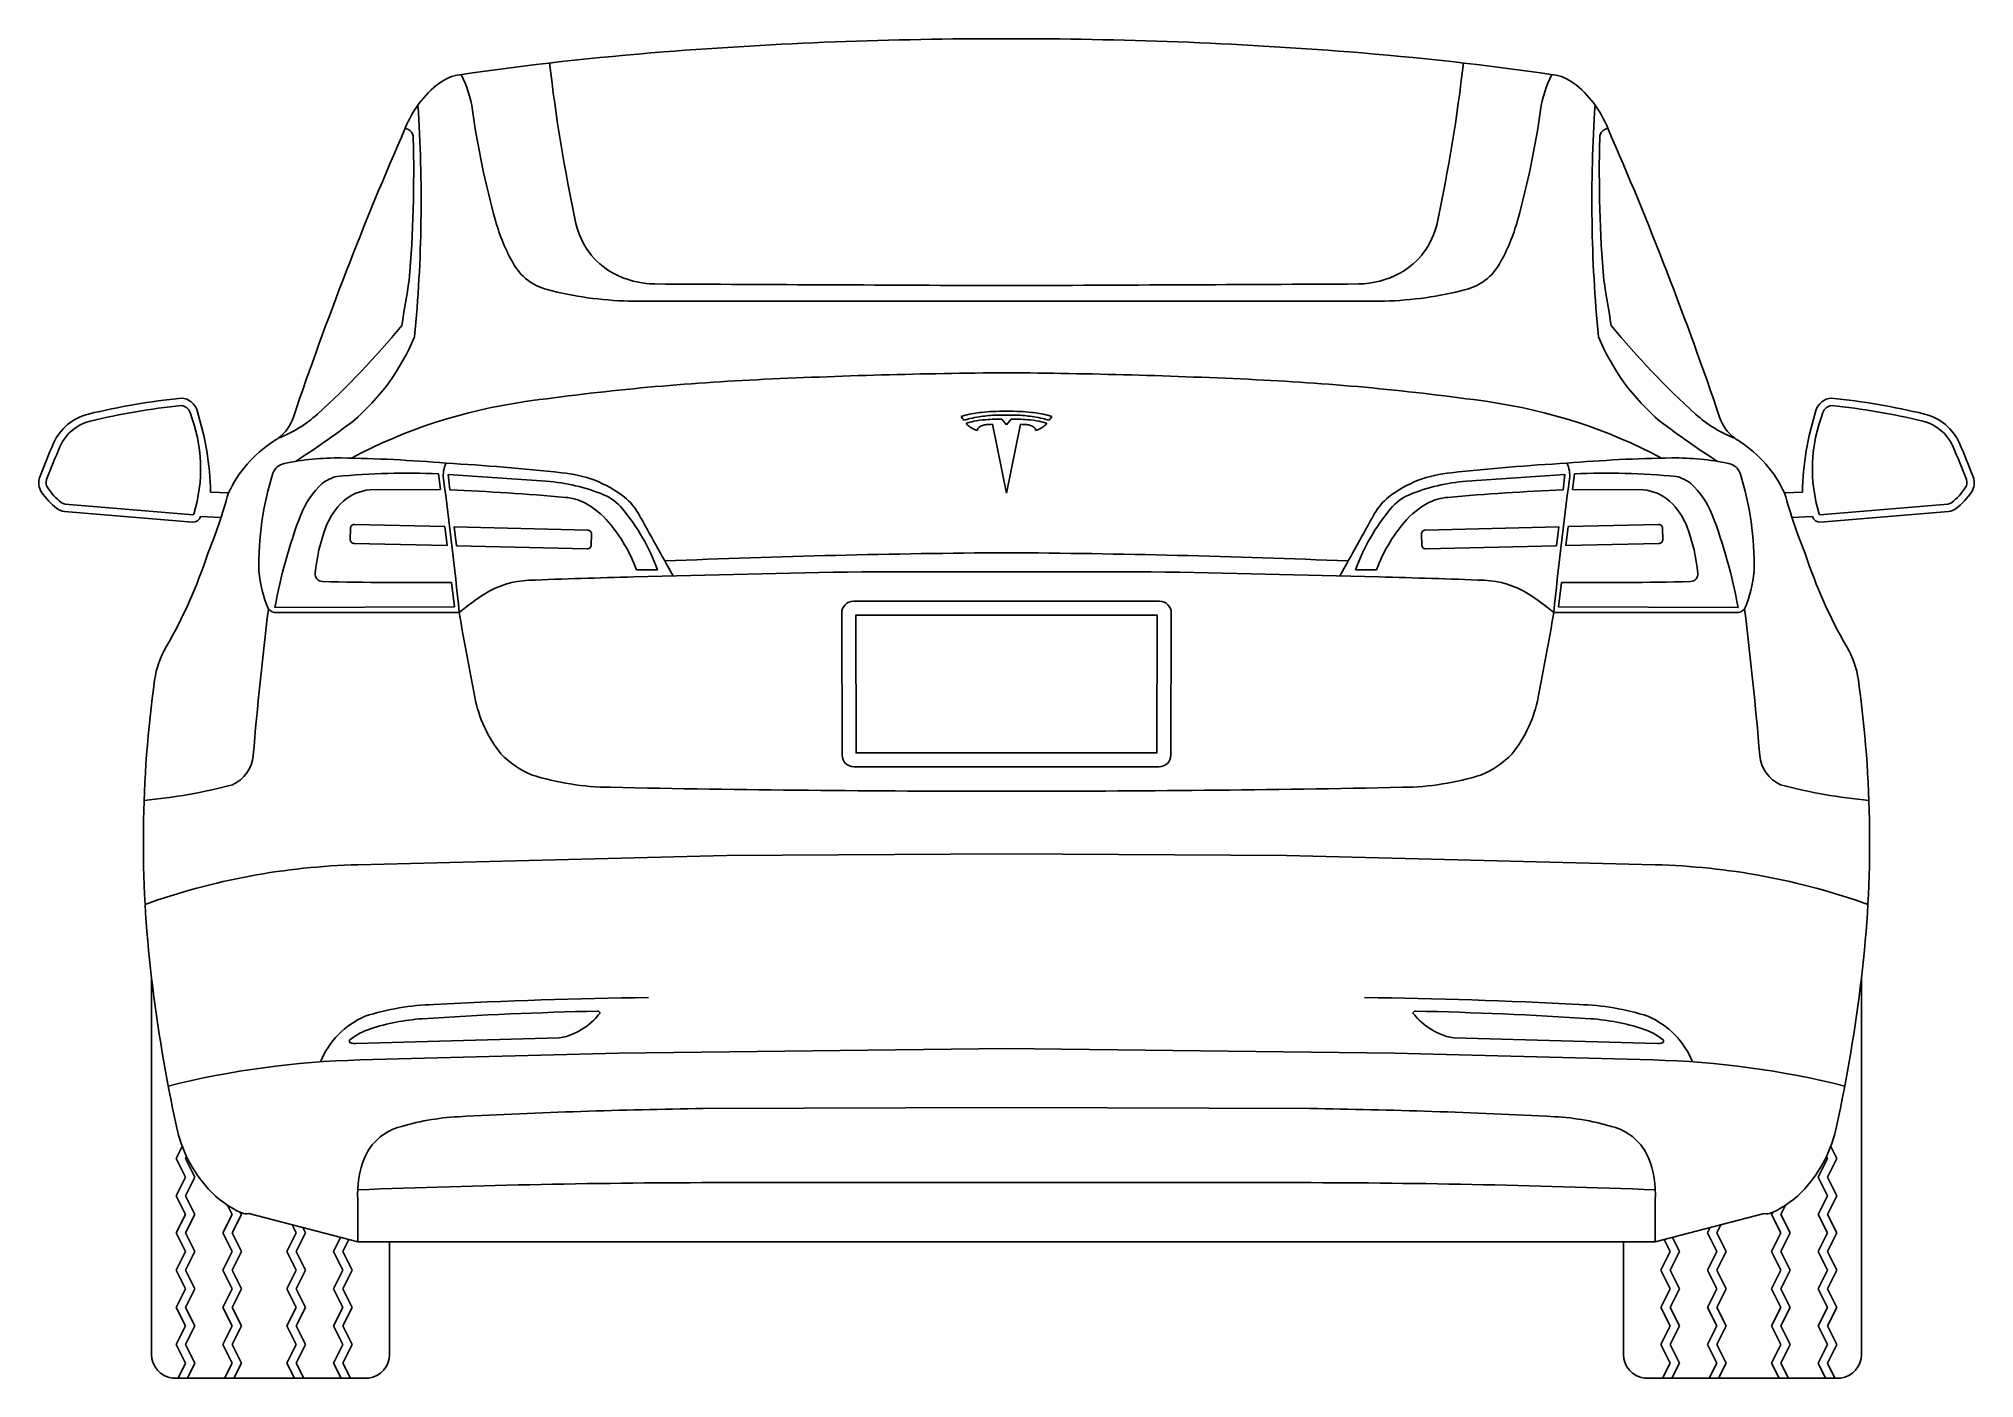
# Model space of a CAD drawing. Header units: millimetres. Extents: x -1041 to 1041, y 0 to 1441.
import ezdxf

# ---------------------------------------------------------------- set-up
doc = ezdxf.new("R2010")
doc.units = ezdxf.units.MM
doc.layers.add('ceco.net 438 - Tesla 3 rear view', color=7, linetype='Continuous')

msp = doc.modelspace()

# ---------------------------------------------------------------- linework, layer by layer
at = {"layer": 'ceco.net 438 - Tesla 3 rear view'}
for p, q in [((0, 952), (-15.1, 1026.2)), ((-5.2, 1031.7), (0, 1025.7)), ((5.2, 1031.7), (0, 1025.7)), ((0, 952), (15.1, 1026.2)), ((-611.1, 972.9), (-609.1, 956.2)), ((-601, 972.3), (-599, 955.8)), ((601, 972.3), (599, 955.8)), ((611.1, 972.9), (609.1, 956.2)), ((-604.3, 916.3), (-601.8, 895.9)), ((-594.2, 916.1), (-591.7, 895.6)), ((594.2, 916.1), (591.7, 895.6)), ((604.3, 916.3), (601.8, 895.9)), ((-597.1, 856.2), (-593.9, 829.8)), ((597.1, 856.2), (593.9, 829.8)), ((-893.4, 236.3), (-886.9, 249.4)), ((-883.4, 216.3), (-893.4, 236.3)), ((-883.4, 236.3), (-882.2, 238.6)), ((-873.4, 216.3), (-883.4, 236.3)), ((873.4, 216.3), (883.4, 236.3)), ((883.4, 236.3), (882.2, 238.6)), ((883.4, 216.3), (893.4, 236.3)), ((893.4, 236.3), (886.9, 249.4)), ((-893.4, 196.3), (-883.4, 216.3)), ((-883.4, 196.3), (-873.4, 216.3)), ((883.4, 196.3), (873.4, 216.3)), ((893.4, 196.3), (883.4, 216.3)), ((-883.4, 176.3), (-893.4, 196.3)), ((-873.4, 176.3), (-883.4, 196.3)), ((873.4, 176.3), (883.4, 196.3)), ((883.4, 176.3), (893.4, 196.3)), ((-893.4, 156.3), (-883.4, 176.3)), ((-883.4, 156.3), (-873.4, 176.3)), ((-843.4, 156.3), (-833.4, 176.3)), ((-833.4, 176.3), (-838.3, 186.1)), ((-833.4, 156.3), (-823.4, 176.3)), ((-823.4, 176.3), (-824.5, 178.5)), ((823.4, 176.3), (824.5, 178.5)), ((833.4, 156.3), (823.4, 176.3)), ((833.4, 176.3), (838.3, 186.1)), ((843.4, 156.3), (833.4, 176.3)), ((883.4, 156.3), (873.4, 176.3)), ((893.4, 156.3), (883.4, 176.3)), ((-883.4, 136.3), (-893.4, 156.3)), ((-873.4, 136.3), (-883.4, 156.3)), ((-833.4, 136.3), (-843.4, 156.3)), ((-823.4, 136.3), (-833.4, 156.3)), ((-774.3, 136.3), (-764.3, 156.3)), ((-764.3, 156.3), (-768.7, 165.1)), ((-764.3, 136.3), (-754.3, 156.3)), ((-754.3, 156.3), (-757.2, 162.1)), ((-724.3, 136.3), (-716.6, 151.6)), ((-714.3, 136.3), (-707.8, 149.3)), ((714.3, 136.3), (707.8, 149.3)), ((724.3, 136.3), (716.6, 151.6)), ((754.3, 156.3), (757.2, 162.1)), ((764.3, 136.3), (754.3, 156.3)), ((764.3, 156.3), (768.7, 165.1)), ((774.3, 136.3), (764.3, 156.3)), ((823.4, 136.3), (833.4, 156.3)), ((833.4, 136.3), (843.4, 156.3)), ((873.4, 136.3), (883.4, 156.3)), ((883.4, 136.3), (893.4, 156.3)), ((-893.4, 116.3), (-883.4, 136.3)), ((-883.4, 116.3), (-873.4, 136.3)), ((-843.4, 116.3), (-833.4, 136.3)), ((-833.4, 116.3), (-823.4, 136.3)), ((-764.3, 116.3), (-774.3, 136.3)), ((-754.3, 116.3), (-764.3, 136.3)), ((-714.3, 116.3), (-724.3, 136.3)), ((-704.3, 116.3), (-714.3, 136.3)), ((704.3, 116.3), (714.3, 136.3)), ((714.3, 116.3), (724.3, 136.3)), ((754.3, 116.3), (764.3, 136.3)), ((764.3, 116.3), (774.3, 136.3)), ((833.4, 116.3), (823.4, 136.3)), ((843.4, 116.3), (833.4, 136.3)), ((883.4, 116.3), (873.4, 136.3)), ((893.4, 116.3), (883.4, 136.3)), ((-883.4, 96.3), (-893.4, 116.3)), ((-873.4, 96.3), (-883.4, 116.3)), ((-833.4, 96.3), (-843.4, 116.3)), ((-823.4, 96.3), (-833.4, 116.3)), ((-774.3, 96.3), (-764.3, 116.3)), ((-764.3, 96.3), (-754.3, 116.3)), ((-724.3, 96.3), (-714.3, 116.3)), ((-714.3, 96.3), (-704.3, 116.3)), ((714.3, 96.3), (704.3, 116.3)), ((724.3, 96.3), (714.3, 116.3)), ((764.3, 96.3), (754.3, 116.3)), ((774.3, 96.3), (764.3, 116.3)), ((823.4, 96.3), (833.4, 116.3)), ((833.4, 96.3), (843.4, 116.3)), ((873.4, 96.3), (883.4, 116.3)), ((883.4, 96.3), (893.4, 116.3)), ((-893.4, 76.3), (-883.4, 96.3)), ((-883.4, 76.3), (-873.4, 96.3)), ((-843.4, 76.3), (-833.4, 96.3)), ((-833.4, 76.3), (-823.4, 96.3)), ((-764.3, 76.3), (-774.3, 96.3)), ((-754.3, 76.3), (-764.3, 96.3)), ((-714.3, 76.3), (-724.3, 96.3)), ((-704.3, 76.3), (-714.3, 96.3)), ((704.3, 76.3), (714.3, 96.3)), ((714.3, 76.3), (724.3, 96.3)), ((754.3, 76.3), (764.3, 96.3)), ((764.3, 76.3), (774.3, 96.3)), ((833.4, 76.3), (823.4, 96.3)), ((843.4, 76.3), (833.4, 96.3)), ((883.4, 76.3), (873.4, 96.3)), ((893.4, 76.3), (883.4, 96.3)), ((-883.4, 56.3), (-893.4, 76.3)), ((-873.4, 56.3), (-883.4, 76.3)), ((-833.4, 56.3), (-843.4, 76.3)), ((-823.4, 56.3), (-833.4, 76.3)), ((-774.3, 56.3), (-764.3, 76.3)), ((-764.3, 56.3), (-754.3, 76.3)), ((-724.3, 56.3), (-714.3, 76.3)), ((-714.3, 56.3), (-704.3, 76.3)), ((714.3, 56.3), (704.3, 76.3)), ((724.3, 56.3), (714.3, 76.3)), ((764.3, 56.3), (754.3, 76.3)), ((774.3, 56.3), (764.3, 76.3)), ((823.4, 56.3), (833.4, 76.3)), ((833.4, 56.3), (843.4, 76.3)), ((873.4, 56.3), (883.4, 76.3)), ((883.4, 56.3), (893.4, 76.3)), ((-893.4, 36.3), (-883.4, 56.3)), ((-883.4, 36.3), (-873.4, 56.3)), ((-843.4, 36.3), (-833.4, 56.3)), ((-833.4, 36.3), (-823.4, 56.3)), ((-764.3, 36.3), (-774.3, 56.3)), ((-754.3, 36.3), (-764.3, 56.3)), ((-714.3, 36.3), (-724.3, 56.3)), ((-704.3, 36.3), (-714.3, 56.3)), ((704.3, 36.3), (714.3, 56.3)), ((714.3, 36.3), (724.3, 56.3)), ((754.3, 36.3), (764.3, 56.3)), ((764.3, 36.3), (774.3, 56.3)), ((833.4, 36.3), (823.4, 56.3)), ((843.4, 36.3), (833.4, 56.3)), ((883.4, 36.3), (873.4, 56.3)), ((893.4, 36.3), (883.4, 56.3)), ((-883.4, 16.3), (-893.4, 36.3)), ((-873.4, 16.3), (-883.4, 36.3)), ((-833.4, 16.3), (-843.4, 36.3)), ((-823.4, 16.3), (-833.4, 36.3)), ((-774.3, 16.3), (-764.3, 36.3)), ((-764.3, 16.3), (-754.3, 36.3)), ((-724.3, 16.3), (-714.3, 36.3)), ((-714.3, 16.3), (-704.3, 36.3)), ((714.3, 16.3), (704.3, 36.3)), ((724.3, 16.3), (714.3, 36.3)), ((764.3, 16.3), (754.3, 36.3)), ((774.3, 16.3), (764.3, 36.3)), ((823.4, 16.3), (833.4, 36.3)), ((833.4, 16.3), (843.4, 36.3)), ((873.4, 16.3), (883.4, 36.3)), ((883.4, 16.3), (893.4, 36.3)), ((-891.5, 0), (-883.4, 16.3)), ((-881.5, 0), (-873.4, 16.3)), ((-841.5, 0), (-833.4, 16.3)), ((-831.5, 0), (-823.4, 16.3)), ((-766.1, 0), (-774.3, 16.3)), ((-756.1, 0), (-764.3, 16.3)), ((-716.1, 0), (-724.3, 16.3)), ((-706.1, 0), (-714.3, 16.3)), ((706.1, 0), (714.3, 16.3)), ((716.1, 0), (724.3, 16.3)), ((756.1, 0), (764.3, 16.3)), ((766.1, 0), (774.3, 16.3)), ((831.5, 0), (823.4, 16.3)), ((841.5, 0), (833.4, 16.3)), ((881.5, 0), (873.4, 16.3)), ((891.5, 0), (883.4, 16.3))]:
    msp.add_line(p, q, dxfattribs=at)
for points in [[(-789, 1007.9, 0.040684), (-783.6, 1011.3, 0.157312), (-767.4, 1033.8, -0.021645), (-647, 1344.7), (-647, 1344.7, -0.140013), (-610.2, 1393.3, -0.125569), (-588.4, 1402.3, -0.01637), (-368.8, 1426.8, -0.019976), (0, 1441)], [(789, 1007.9, -0.040684), (783.6, 1011.3, -0.157312), (767.4, 1033.8, 0.021645), (647, 1344.7), (647, 1344.7, 0.140013), (610.2, 1393.3, 0.125569), (588.4, 1402.3, 0.01637), (368.8, 1426.8, 0.019976), (0, 1441)], [(-586.9, 1402.5, -0.08501), (-574.7, 1364.3, 0.033809), (-549.9, 1245.4, 0.061071), (-530.6, 1198.9, 0.202939), (-494.2, 1171.1, 0.056248), (-406.7, 1158.7), (-221.7, 1158.7), (0, 1158.7)], [(0, 1175.4, -0.000209), (-378.7, 1177.2, -0.123153), (-423.3, 1188.8, -0.218026), (-463.3, 1242.4, -0.024521), (-491.7, 1414.9)], [(0, 1175.4, 0.000209), (378.7, 1177.2, 0.123153), (423.3, 1188.8, 0.218026), (463.3, 1242.4, 0.024521), (491.7, 1414.9)], [(586.9, 1402.5, 0.08501), (574.7, 1364.3, -0.033809), (549.9, 1245.4, -0.061071), (530.6, 1198.9, -0.202939), (494.2, 1171.1, -0.056248), (406.7, 1158.7), (221.7, 1158.7), (0, 1158.7)], [(-765, 986.3, 0.017244), (-703.5, 1029.3, 0.117848), (-636.9, 1120.3, 0.728289), (-636.9, 1120.3, 0.040257), (-633.3, 1369.8, -1.150447)], [(765, 986.3, -0.017244), (703.5, 1029.3, -0.117848), (636.9, 1120.3, -0.728289), (636.9, 1120.3, -0.040257), (633.3, 1369.8, 1.150447)], [(-783.6, 1011.3, 0.094134), (-741.6, 1037.2, 0.037661), (-650.8, 1132.4, -0.000451), (-642.7, 1181.1, 0.027056), (-638.4, 1334.4, 0.232539), (-642, 1342.1, 0.079256), (-647, 1344.7, 2.553866)], [(783.6, 1011.3, -0.094134), (741.6, 1037.2, -0.037661), (650.8, 1132.4, 0.000451), (642.7, 1181.1, -0.027056), (638.4, 1334.4, -0.232539), (642, 1342.1, -0.079256), (647, 1344.7, -2.553866)], [(0, 1081.7, 0.010158), (-268.7, 1074.2, 0.023168), (-518.1, 1050.6, 0.086889), (-705, 989.9)], [(0, 1081.7, -0.010158), (268.7, 1074.2, -0.023168), (518.1, 1050.6, -0.086889), (705, 989.9)], [(-845.2, 925.9), (-867.2, 926.9, -0.340721), (-876.1, 921.1), (-1013.7, 932.5, -0.132169), (-1022.1, 935.8, -0.067874), (-1038.3, 953.3, -0.247878), (-1040.3, 969.6, -0.013127), (-1025.5, 1005.8, -0.234648), (-987.8, 1037.3, -0.033048), (-887.7, 1054.4, -0.305587), (-871.1, 1041.1, -0.070965), (-856.5, 953.3), (-837.3, 952.4)], [(845.2, 925.9), (867.2, 926.9, 0.340721), (876.1, 921.1), (1013.7, 932.5, 0.132169), (1022.1, 935.8, 0.067874), (1038.3, 953.3, 0.247878), (1040.3, 969.6, 0.013127), (1025.5, 1005.8, 0.234648), (987.8, 1037.3, 0.033048), (887.7, 1054.4, 0.305587), (871.1, 1041.1, 0.070965), (856.5, 953.3), (837.3, 952.4)], [(-698, 146.8), (-815.5, 177.2, -0.169603), (-823, 177.8, -0.105688), (-859, 203.9, -0.130891), (-893.3, 270.9, -0.023225), (-920, 430.4, -0.065086), (-916.7, 751.1, -0.096991), (-904.2, 787, 0.053477), (-859.9, 886.2, 0.029751), (-837.3, 952.4, -0.137838), (-789, 1007.9), (-789, 1007.9)], [(698, 146.8), (815.5, 177.2, 0.169603), (823, 177.8, 0.105688), (859, 203.9, 0.130891), (893.3, 270.9, 0.023225), (920, 430.4, 0.065086), (916.7, 751.1, 0.096991), (904.2, 787, -0.053477), (859.9, 886.2, -0.029751), (837.3, 952.4, 0.137838), (789, 1007.9), (789, 1007.9)], [(-358.7, 863.2, -0.002744), (-396.1, 930.3, 0.087942), (-411.1, 947.9, 0.146714), (-478.8, 974.1, 0.014211), (-603, 984.4, 0.018191), (-715.8, 990, 0.05582), (-777.4, 984, 0.250713), (-789.4, 973.8, 0.080074), (-804.5, 868.2, 0.075694), (-794.3, 827.5, 0.209318), (-785.4, 823.7), (-588.9, 823.7, -0.035212), (-561.3, 843.9, -0.131665), (-514.3, 858.4, -0.003217), (-401.1, 862.1, -0.00186), (-155.8, 867.6), (0, 867.6)], [(0, 631.5, -0.005179), (-426.3, 635.7, -0.072233), (-511.3, 649.1, -0.096033), (-544.1, 671.8, -0.123589), (-572.1, 732.7, -0.008495), (-588.9, 823.7, 0.008224), (-605.9, 967.6, -0.153597), (-603, 984.4)], [(358.7, 863.2, 0.002744), (396.1, 930.3, -0.087942), (411.1, 947.9, -0.146714), (478.8, 974.1, -0.014211), (603, 984.4, -0.018191), (715.8, 990, -0.05582), (777.4, 984, -0.250713), (789.4, 973.8, -0.080074), (804.5, 868.2, -0.075694), (794.3, 827.5, -0.209318), (785.4, 823.7), (588.9, 823.7, 0.035212), (561.3, 843.9, 0.131665), (514.3, 858.4, 0.003217), (401.1, 862.1, 0.00186), (155.8, 867.6), (0, 867.6)], [(0, 631.5, 0.005179), (426.3, 635.7, 0.072233), (511.3, 649.1, 0.096033), (544.1, 671.8, 0.123589), (572.1, 732.7, 0.008495), (588.9, 823.7, -0.008224), (605.9, 967.6, 0.153597), (603, 984.4)], [(-593.9, 829.8), (-787.2, 829.3, -0.047339), (-759.4, 929, -0.116086), (-736.4, 962.5, -0.11003), (-720.5, 970.1, -0.035583), (-611.1, 972.9)], [(-599, 955.8, -0.011313), (-474.8, 947.6, -0.098064), (-453.8, 941.7, -0.09461), (-428.2, 920.8, -0.087751), (-398.1, 869.8), (-375.6, 869.8, 0.083755), (-413.2, 935.4, 0.125015), (-433.6, 950.5, 0.079275), (-495.2, 964.9), (-601, 972.3)], [(599, 955.8, 0.011313), (474.8, 947.6, 0.098064), (453.8, 941.7, 0.09461), (428.2, 920.8, 0.087751), (398.1, 869.8), (375.6, 869.8, -0.083755), (413.2, 935.4, -0.125015), (433.6, 950.5, -0.079275), (495.2, 964.9), (601, 972.3)], [(593.9, 829.8), (787.2, 829.3, 0.047339), (759.4, 929, 0.116086), (736.4, 962.5, 0.11003), (720.5, 970.1, 0.035583), (611.1, 972.9)], [(-609.1, 956.2), (-685.3, 955.7, 0.161327), (-713.5, 943.7, 0.11699), (-732.5, 915.4, 0.065155), (-744, 866, 0.435436), (-736.1, 857.1, 0.009659), (-597.1, 856.2)], [(609.1, 956.2), (685.3, 955.7, -0.161327), (713.5, 943.7, -0.11699), (732.5, 915.4, -0.065155), (744, 866, -0.435436), (736.1, 857.1, -0.009659), (597.1, 856.2)], [(-601.8, 895.9), (-702.2, 898.1, -0.414214), (-706.3, 902.4), (-706, 914.3, -0.414214), (-701.7, 918.4), (-604.3, 916.3)], [(601.8, 895.9), (702.2, 898.1, 0.414214), (706.3, 902.4), (706, 914.3, 0.414214), (701.7, 918.4), (604.3, 916.3)], [(-594.2, 916.1), (-450.7, 912.5, -0.414214), (-446.6, 908.2), (-446.9, 896.3, -0.414214), (-451.2, 892.2), (-591.7, 895.6)], [(594.2, 916.1), (450.7, 912.5, 0.414214), (446.6, 908.2), (446.9, 896.3, 0.414214), (451.2, 892.2), (591.7, 895.6)], [(0, 888.1, 0.008704), (-367.7, 879.2)], [(0, 888.1, -0.008704), (367.7, 879.2)], [(-794.3, 827.5, 0.009228), (-810.6, 670, -0.270563), (-833, 638.3, -0.040949), (-928.1, 621.7, -15.614735)], [(794.3, 827.5, -0.009228), (810.6, 670, 0.270563), (833, 638.3, 0.040949), (928.1, 621.7, 15.614735)], [(-927, 509.8, -0.079665), (-698, 552.4), (-301.4, 562.2), (0, 564.2)], [(927, 509.8, 0.079665), (698, 552.4), (301.4, 562.2), (0, 564.2)], [(-920, 430.4), (-920, 25.6, 0.375574), (-897.6, 0), (-686.4, 0, 0.375574), (-664, 25.6), (-664, 146.8)], [(920, 430.4), (920, 25.6, -0.375574), (897.6, 0), (686.4, 0, -0.375574), (664, 25.6), (664, 146.8)], [(-738.3, 340.4, -0.195953), (-690.3, 389.4, -0.072605), (-616.1, 402, -0.010352), (-385.4, 409.6, -0.026644)], [(738.3, 340.4, 0.195953), (690.3, 389.4, 0.072605), (616.1, 402, 0.010352), (385.4, 409.6, 0.026644)], [(-481.3, 366.3), (-700.3, 360.1, -0.065273), (-705.7, 360.7, -0.597876), (-706.6, 364.1, -0.09202), (-684.4, 376, -0.058339), (-628.9, 386.8, -0.010334), (-440.2, 395, -0.484046), (-437.7, 392.3, -0.016725), (-444.1, 385.4, -0.094981), (-466.2, 370.6, -0.08973), (-481.3, 366.3, 15.389117)], [(481.3, 366.3), (700.3, 360.1, 0.065273), (705.7, 360.7, 0.597876), (706.6, 364.1, 0.09202), (684.4, 376, 0.058339), (628.9, 386.8, 0.010334), (440.2, 395, 0.484046), (437.7, 392.3, 0.016725), (444.1, 385.4, 0.094981), (466.2, 370.6, 0.08973), (481.3, 366.3, -15.389117)], [(-902.1, 314.4, -0.05475), (-695.8, 342.4), (-417.7, 349.6), (0, 354.7)], [(902.1, 314.4, 0.05475), (695.8, 342.4), (417.7, 349.6), (0, 354.7)], [(0, 146.8), (-698, 146.8), (-698, 191.7, -0.114673), (-690.5, 238, -0.216663), (-655.2, 269.6, -0.06296), (-589.8, 281.4, -0.009246), (-326.3, 290.2), (0, 291.3)], [(0, 146.8), (698, 146.8), (698, 191.7, 0.114673), (690.5, 238, 0.216663), (655.2, 269.6, 0.06296), (589.8, 281.4, 0.009246), (326.3, 290.2), (0, 291.3)], [(-698.2, 202.7, -0.0096), (-303.2, 210.5), (0, 210.5)], [(698.2, 202.7, 0.0096), (303.2, 210.5), (0, 210.5)]]:
    msp.add_lwpolyline(points, format="xyb", dxfattribs=at)
for points in [[(-874.6, 929.5, -0.340721), (-875.4, 929), (-1013, 940.4, -0.124668), (-1017.3, 942, -0.067079), (-1031.8, 957.8, -0.247878), (-1032.9, 966.8, -0.013127), (-1018.3, 1002.7, -0.234648), (-985.9, 1029.7, -0.032782), (-887.7, 1046.4, -0.290395), (-878.6, 1038.8, -0.169493)], [(874.6, 929.5, 0.340721), (875.4, 929), (1013, 940.4, 0.124668), (1017.3, 942, 0.067079), (1031.8, 957.8, 0.247878), (1032.9, 966.8, 0.013127), (1018.3, 1002.7, 0.234648), (985.9, 1029.7, 0.032782), (887.7, 1046.4, 0.290395), (878.6, 1038.8, 0.169493)], [(0, 657.7), (-164.2, 657.7, -0.413214), (-176.8, 670.3), (-177.3, 823.1, -0.415214), (-164.7, 835.8), (0, 835.8), (164.7, 835.8, -0.415214), (177.3, 823.1), (176.8, 670.3, -0.413214), (164.2, 657.7)]]:
    msp.add_lwpolyline(points, format="xyb", close=True, dxfattribs=at)
for points in [[(-609.1, 956.2), (-609.1, 956.2)], [(0, 672.7), (-161.8, 672.7), (-162.3, 820.8), (0, 820.8), (162.3, 820.8), (161.8, 672.7)]]:
    msp.add_lwpolyline(points, close=True, dxfattribs=at)
for points, knots in [([(0, 1040.4), (-5, 1040.3), (-14, 1040.2), (-25.8, 1039.3), (-35.7, 1037.9), (-42.9, 1036.4), (-47.3, 1035.1), (-48.7, 1034.6)], [0, 0, 0, 0, 7.669466, 13.804429, 18.296547, 22.957419, 25.232421, 25.232421, 25.232421, 25.232421]), ([(0, 1036.2), (-4.3, 1036.2), (-11.4, 1036.3), (-21.3, 1035.5), (-30, 1034.2), (-38.2, 1032.7), (-43.6, 1031.2), (-45.8, 1030.6)], [0, 0, 0, 0, 6.544078, 11.01704, 15.153003, 20.156855, 23.768247, 23.768247, 23.768247, 23.768247]), ([(-5.2, 1031.7), (-7.9, 1031.7), (-13.6, 1031.8), (-23.7, 1031.2), (-33.9, 1030), (-40.8, 1028.1), (-43.5, 1027.4)], [0, 0, 0, 0, 4.05505, 8.828209, 15.472704, 19.848815, 19.848815, 19.848815, 19.848815]), ([(-43.5, 1027.4), (-43.3, 1027), (-42.4, 1025.8), (-40.4, 1024.1), (-37.5, 1022.2), (-34.5, 1020.7), (-32.3, 1019.8), (-31.3, 1019.5)], [0.364731, 0.364731, 0.364731, 0.364731, 1.034928, 2.664172, 4.425816, 6.277684, 7.92563, 7.92563, 7.92563, 7.92563]), ([(-15.1, 1026.2), (-17.2, 1026.1), (-20.8, 1026.1), (-25.1, 1025.3), (-27.8, 1024.2), (-29.6, 1023.1), (-30.8, 1021.8), (-31.2, 1020.5), (-31.3, 1019.8), (-31.3, 1019.5)], [0.039893, 0.039893, 0.039893, 0.039893, 3.283927, 5.491546, 6.716028, 7.801422, 8.675298, 9.443739, 9.761747, 9.761747, 9.761747, 9.761747]), ([(0, 1040.4), (5, 1040.3), (14, 1040.2), (25.8, 1039.3), (35.7, 1037.9), (42.9, 1036.4), (47.3, 1035.1), (48.7, 1034.6)], [0, 0, 0, 0, 7.669466, 13.804429, 18.296547, 22.957419, 25.232421, 25.232421, 25.232421, 25.232421]), ([(0, 1036.2), (4.3, 1036.2), (11.4, 1036.3), (21.3, 1035.5), (30, 1034.2), (38.2, 1032.7), (43.6, 1031.2), (45.8, 1030.6)], [0, 0, 0, 0, 6.544078, 11.01704, 15.153003, 20.156855, 23.768247, 23.768247, 23.768247, 23.768247]), ([(5.2, 1031.7), (7.9, 1031.7), (13.6, 1031.8), (23.7, 1031.2), (33.9, 1030), (40.8, 1028.1), (43.5, 1027.4)], [0, 0, 0, 0, 4.05505, 8.828209, 15.472704, 19.848815, 19.848815, 19.848815, 19.848815]), ([(15.1, 1026.2), (17.2, 1026.1), (20.8, 1026.1), (25.1, 1025.3), (27.8, 1024.2), (29.6, 1023.1), (30.8, 1021.8), (31.2, 1020.5), (31.3, 1019.8), (31.3, 1019.5)], [0.039893, 0.039893, 0.039893, 0.039893, 3.283927, 5.491546, 6.716028, 7.801422, 8.675298, 9.443739, 9.761747, 9.761747, 9.761747, 9.761747]), ([(43.5, 1027.4), (43.3, 1027), (42.4, 1025.8), (40.4, 1024.1), (37.5, 1022.2), (34.5, 1020.7), (32.3, 1019.8), (31.3, 1019.5)], [0.364731, 0.364731, 0.364731, 0.364731, 1.034928, 2.664172, 4.425816, 6.277684, 7.92563, 7.92563, 7.92563, 7.92563])]:
    msp.add_open_spline(points, degree=3, knots=knots, dxfattribs=at)
for points in [[(-45.8, 1030.6), (-46.8, 1032), (-47.7, 1033.3), (-48.7, 1034.6)], [(45.8, 1030.6), (46.8, 1032), (47.7, 1033.3), (48.7, 1034.6)]]:
    msp.add_open_spline(points, degree=3, dxfattribs=at)

doc.saveas('drawing.dxf')
